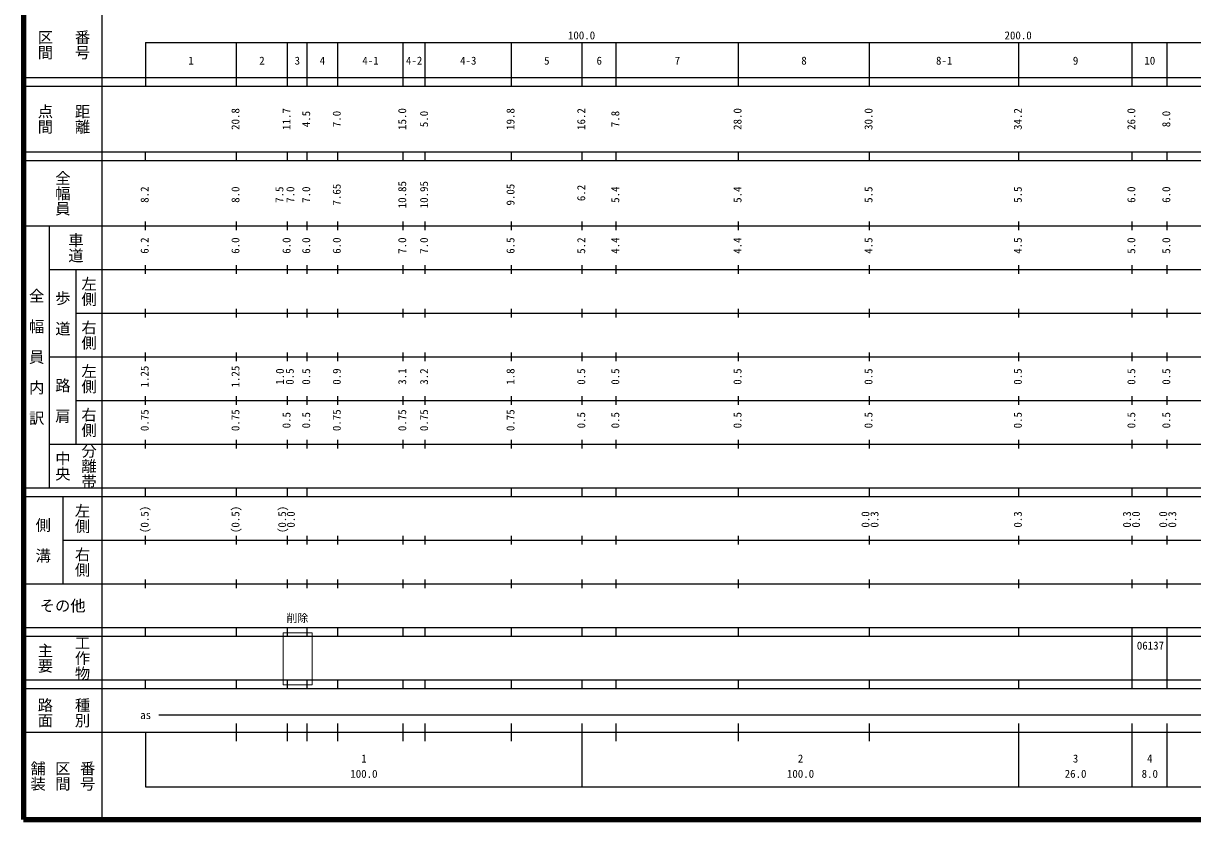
# Model space of a CAD drawing. Units: millimetres on the paper, enlarged 1000 times. Extents: x 40000 to 680000, y 20000 to 380000.
# Drawn here: x 40000 to 307810, y 20000 to 202409 of the extents above; entities that cross this region are included whole.
import ezdxf
from ezdxf.enums import TextEntityAlignment as Align

# ---------------------------------------------------------------- set-up
doc = ezdxf.new("R2010")
doc.units = ezdxf.units.MM
doc.header["$LTSCALE"] = 1000
doc.layers.add('M-TTL', color=2, linetype='Continuous', lineweight=140)
doc.layers.add('M-TTL-BAND', color=7, linetype='Continuous', lineweight=25)
doc.layers.add('M-WORK', color=1, linetype='Continuous')
doc.styles.add('@ＭＳ ゴシック', font='')
doc.styles.add('ＭＳ ゴシック', font='')
doc.styles.get('@ＭＳ ゴシック').set_extended_font_data('@MS Gothic')
doc.styles.get('ＭＳ ゴシック').set_extended_font_data('MS Gothic')

msp = doc.modelspace()

# ---------------------------------------------------------------- linework, layer by layer
at = {"layer": 'M-TTL'}
for p, q in [((40000, 380000), (40000, 20000)), ((40000, 20000), (680000, 20000))]:
    msp.add_line(p, q, dxfattribs=at)
at = {"layer": 'M-TTL', "color": 1, "lineweight": 13}
msp.add_lwpolyline([(99467, 62754), (106175, 62754), (106175, 50854), (99467, 50854)], close=True, dxfattribs=at)
at = {"layer": 'M-TTL-BAND'}
for p, q in [((58000, 370000), (58000, 20000)), ((68000, 198000), (579000, 198000)), ((68000, 198000), (68000, 188000)), ((88800, 188000), (88800, 198000)), ((100500, 188000), (100500, 198000)), ((105000, 188000), (105000, 198000)), ((112000, 188000), (112000, 198000)), ((127000, 188000), (127000, 198000)), ((132000, 188000), (132000, 198000)), ((151800, 188000), (151800, 198000)), ((168000, 188000), (168000, 198000)), ((175800, 188000), (175800, 198000)), ((203800, 188000), (203800, 198000)), ((233800, 188000), (233800, 198000)), ((268000, 188000), (268000, 198000)), ((294000, 188000), (294000, 198000)), ((302000, 188000), (302000, 198000)), ((40000, 190000), (579000, 190000)), ((40000, 188000), (579000, 188000)), ((40000, 173000), (579000, 173000)), ((68000, 171000), (68000, 173000)), ((88800, 171000), (88800, 173000)), ((100500, 171000), (100500, 173000)), ((105000, 171000), (105000, 173000)), ((112000, 171000), (112000, 173000)), ((127000, 171000), (127000, 173000)), ((132000, 171000), (132000, 173000)), ((151800, 171000), (151800, 173000)), ((168000, 171000), (168000, 173000)), ((175800, 171000), (175800, 173000)), ((203800, 171000), (203800, 173000)), ((233800, 171000), (233800, 173000)), ((268000, 171000), (268000, 173000)), ((294000, 171000), (294000, 173000)), ((302000, 171000), (302000, 173000)), ((40000, 171000), (579000, 171000)), ((40000, 156000), (579000, 156000)), ((46000, 96000), (46000, 156000)), ((68000, 155000), (68000, 157000)), ((88800, 155000), (88800, 157000)), ((100500, 155000), (100500, 157000)), ((105000, 155000), (105000, 157000)), ((112000, 155000), (112000, 157000)), ((127000, 155000), (127000, 157000)), ((132000, 155000), (132000, 157000)), ((151800, 155000), (151800, 157000)), ((168000, 155000), (168000, 157000)), ((175800, 155000), (175800, 157000)), ((203800, 155000), (203800, 157000)), ((233800, 155000), (233800, 157000)), ((268000, 155000), (268000, 157000)), ((294000, 155000), (294000, 157000)), ((302000, 155000), (302000, 157000)), ((46000, 146000), (579000, 146000)), ((52000, 146000), (52000, 106000)), ((68000, 145000), (68000, 147000)), ((88800, 145000), (88800, 147000)), ((100500, 145000), (100500, 147000)), ((105000, 145000), (105000, 147000)), ((112000, 145000), (112000, 147000)), ((127000, 145000), (127000, 147000)), ((132000, 145000), (132000, 147000)), ((151800, 145000), (151800, 147000)), ((168000, 145000), (168000, 147000)), ((175800, 145000), (175800, 147000)), ((203800, 145000), (203800, 147000)), ((233800, 145000), (233800, 147000)), ((268000, 145000), (268000, 147000)), ((294000, 145000), (294000, 147000)), ((302000, 145000), (302000, 147000)), ((68000, 135000), (68000, 137000)), ((88800, 135000), (88800, 137000)), ((100500, 135000), (100500, 137000)), ((105000, 135000), (105000, 137000)), ((112000, 135000), (112000, 137000)), ((127000, 135000), (127000, 137000)), ((132000, 135000), (132000, 137000)), ((151800, 135000), (151800, 137000)), ((168000, 135000), (168000, 137000)), ((175800, 135000), (175800, 137000)), ((203800, 135000), (203800, 137000)), ((233800, 135000), (233800, 137000)), ((268000, 135000), (268000, 137000)), ((294000, 135000), (294000, 137000)), ((302000, 135000), (302000, 137000)), ((52000, 136000), (579000, 136000)), ((46000, 126000), (579000, 126000)), ((68000, 125000), (68000, 127000)), ((88800, 125000), (88800, 127000)), ((100500, 125000), (100500, 127000)), ((105000, 125000), (105000, 127000)), ((112000, 125000), (112000, 127000)), ((127000, 125000), (127000, 127000)), ((132000, 125000), (132000, 127000)), ((151800, 125000), (151800, 127000)), ((168000, 125000), (168000, 127000)), ((175800, 125000), (175800, 127000)), ((203800, 125000), (203800, 127000)), ((233800, 125000), (233800, 127000)), ((268000, 125000), (268000, 127000)), ((294000, 125000), (294000, 127000)), ((302000, 125000), (302000, 127000)), ((52000, 116000), (579000, 116000)), ((68000, 115000), (68000, 117000)), ((88800, 115000), (88800, 117000)), ((100500, 115000), (100500, 117000)), ((105000, 115000), (105000, 117000)), ((112000, 115000), (112000, 117000)), ((127000, 115000), (127000, 117000)), ((132000, 115000), (132000, 117000)), ((151800, 115000), (151800, 117000)), ((168000, 115000), (168000, 117000)), ((175800, 115000), (175800, 117000)), ((203800, 115000), (203800, 117000)), ((233800, 115000), (233800, 117000)), ((268000, 115000), (268000, 117000)), ((294000, 115000), (294000, 117000)), ((302000, 115000), (302000, 117000)), ((46000, 106000), (579000, 106000)), ((68000, 105000), (68000, 107000)), ((88800, 105000), (88800, 107000)), ((100500, 105000), (100500, 107000)), ((105000, 105000), (105000, 107000)), ((112000, 105000), (112000, 107000)), ((127000, 105000), (127000, 107000)), ((132000, 105000), (132000, 107000)), ((151800, 105000), (151800, 107000)), ((168000, 105000), (168000, 107000)), ((175800, 105000), (175800, 107000)), ((203800, 105000), (203800, 107000)), ((233800, 105000), (233800, 107000)), ((268000, 105000), (268000, 107000)), ((294000, 105000), (294000, 107000)), ((302000, 105000), (302000, 107000)), ((40000, 96000), (579000, 96000)), ((40000, 94000), (579000, 94000)), ((49000, 94000), (49000, 74000)), ((68000, 94000), (68000, 96000)), ((88800, 94000), (88800, 96000)), ((100500, 94000), (100500, 96000)), ((105000, 94000), (105000, 96000)), ((151800, 94000), (151800, 96000)), ((168000, 94000), (168000, 96000)), ((175800, 94000), (175800, 96000)), ((203800, 94000), (203800, 96000)), ((233800, 94000), (233800, 96000)), ((268000, 94000), (268000, 96000)), ((294000, 94000), (294000, 96000)), ((302000, 94000), (302000, 96000)), ((49000, 84000), (579000, 84000)), ((68000, 83000), (68000, 85000)), ((88800, 83000), (88800, 85000)), ((100500, 83000), (100500, 85000)), ((105000, 83000), (105000, 85000)), ((112000, 83000), (112000, 85000)), ((127000, 83000), (127000, 85000)), ((132000, 83000), (132000, 85000)), ((151800, 83000), (151800, 85000)), ((168000, 83000), (168000, 85000)), ((175800, 83000), (175800, 85000)), ((203800, 83000), (203800, 85000)), ((233800, 83000), (233800, 85000)), ((268000, 83000), (268000, 85000)), ((294000, 83000), (294000, 85000)), ((302000, 83000), (302000, 85000)), ((68000, 73000), (68000, 75000)), ((88800, 73000), (88800, 75000)), ((100500, 73000), (100500, 75000)), ((105000, 73000), (105000, 75000)), ((112000, 73000), (112000, 75000)), ((127000, 73000), (127000, 75000)), ((132000, 73000), (132000, 75000)), ((151800, 73000), (151800, 75000)), ((168000, 73000), (168000, 75000)), ((175800, 73000), (175800, 75000)), ((203800, 73000), (203800, 75000)), ((233800, 73000), (233800, 75000)), ((268000, 73000), (268000, 75000)), ((294000, 73000), (294000, 75000)), ((302000, 73000), (302000, 75000)), ((40000, 74000), (579000, 74000)), ((40000, 64000), (579000, 64000)), ((40000, 62000), (579000, 62000)), ((68000, 62000), (68000, 64000)), ((88800, 62000), (88800, 64000)), ((100500, 62000), (100500, 64000)), ((105000, 62000), (105000, 64000)), ((112000, 62000), (112000, 64000)), ((127000, 62000), (127000, 64000)), ((132000, 62000), (132000, 64000)), ((151800, 62000), (151800, 64000)), ((168000, 62000), (168000, 64000)), ((175800, 62000), (175800, 64000)), ((203800, 62000), (203800, 64000)), ((233800, 62000), (233800, 64000)), ((268000, 62000), (268000, 64000)), ((294000, 62000), (294000, 64000)), ((294000, 52000), (294000, 62000)), ((302000, 62000), (302000, 64000)), ((302000, 52000), (302000, 62000)), ((40000, 52000), (579000, 52000)), ((68000, 50000), (68000, 52000)), ((88800, 50000), (88800, 52000)), ((100500, 50000), (100500, 52000)), ((105000, 50000), (105000, 52000)), ((112000, 50000), (112000, 52000)), ((127000, 50000), (127000, 52000)), ((132000, 50000), (132000, 52000)), ((151800, 50000), (151800, 52000)), ((168000, 50000), (168000, 52000)), ((175800, 50000), (175800, 52000)), ((203800, 50000), (203800, 52000)), ((233800, 50000), (233800, 52000)), ((268000, 50000), (268000, 52000)), ((294000, 50000), (294000, 52000)), ((302000, 50000), (302000, 52000)), ((40000, 50000), (579000, 50000)), ((71000, 44000), (565000, 44000)), ((88800, 38000), (88800, 42000)), ((100500, 38000), (100500, 42000)), ((105000, 38000), (105000, 42000)), ((112000, 38000), (112000, 42000)), ((127000, 38000), (127000, 42000)), ((132000, 38000), (132000, 42000)), ((151800, 38000), (151800, 42000)), ((168000, 27500), (168000, 42000)), ((175800, 38000), (175800, 42000)), ((203800, 38000), (203800, 42000)), ((233800, 38000), (233800, 42000)), ((268000, 27500), (268000, 42000)), ((294000, 27500), (294000, 42000)), ((302000, 27500), (302000, 42000)), ((40000, 40000), (579000, 40000)), ((68000, 40000), (68000, 27500)), ((68000, 27500), (579000, 27500))]:
    msp.add_line(p, q, dxfattribs=at)

# ---------------------------------------------------------------- texts
at = {"layer": 'M-TTL-BAND', "style": '@ＭＳ ゴシック'}
for s, p in [('区間', (45000, 197500)), ('番号', (53500, 197500)), ('点間', (45000, 180500)), ('距離', (53500, 180500)), ('全幅員', (49000, 163500)), ('車道', (52000, 151000)), ('左側', (55000, 141000)), ('全\u3000幅\u3000員\u3000内\u3000訳', (43000, 126000)), ('歩\u3000道', (49000, 136000)), ('右側', (55000, 131000)), ('左側', (55000, 121000)), ('路\u3000肩', (49000, 116000)), ('右側', (55000, 111000)), ('分離帯', (55000, 101000)), ('中央', (49000, 101000)), ('左側', (53500, 89000)), ('側\u3000溝', (44500, 84000)), ('右側', (53500, 79000)), ('工作物', (53500, 57000)), ('主要', (45000, 57000)), ('路面', (45000, 44500)), ('種別', (53500, 44500)), ('舗装', (43333, 30000)), ('区間', (49000, 30000)), ('番号', (54667, 30000))]:
    msp.add_text(s, height=2566, rotation=270, dxfattribs=at).set_placement(p, align=Align.MIDDLE_CENTER)
at = {"layer": 'M-TTL-BAND', "style": 'ＭＳ ゴシック'}
for s, p in [('100.0', (167844, 198195)), ('200.0', (267844, 198195)), ('1', (78400, 192405)), ('2', (94650, 192405)), ('3', (102750, 192405)), ('4', (108500, 192405)), ('4-1', (119500, 192405)), ('4-2', (129500, 192405)), ('4-3', (141900, 192405)), ('5', (159900, 192405)), ('6', (171900, 192405)), ('7', (189800, 192405)), ('8', (218800, 192405)), ('8-1', (250900, 192405)), ('9', (281000, 192405)), ('10', (298000, 192405)), ('as', (68000, 42500)), ('1', (118000, 32523)), ('2', (218000, 32523)), ('3', (281000, 32523)), ('4', (298000, 32523)), ('100.0', (118000, 29033)), ('100.0', (218000, 29033)), ('26.0', (281000, 29033)), ('8.0', (298000, 29033))]:
    msp.add_text(s, height=1833, dxfattribs=at).set_placement(p, align=Align.BOTTOM_CENTER)
for s, p in [('20.8', (90032, 180500)), ('11.7', (101732, 180500)), ('4.5', (106232, 180500)), ('7.0', (113232, 180500)), ('15.0', (128232, 180500)), ('5.0', (133232, 180500)), ('19.8', (153032, 180500)), ('16.2', (169232, 180500)), ('7.8', (177032, 180500)), ('28.0', (205032, 180500)), ('30.0', (235032, 180500)), ('34.2', (269232, 180500)), ('26.0', (295232, 180500)), ('8.0', (303232, 180500)), ('10.85', (128232, 163174)), ('10.95', (133232, 163174)), ('8.2', (69232, 163174)), ('8.0', (90032, 163174)), ('7.5', (100108, 163174)), ('7.0', (102618, 163174)), ('7.0', (106232, 163174)), ('7.65', (113232, 163174)), ('9.05', (153032, 163174)), ('6.2', (169232, 163561)), ('5.4', (177032, 163174)), ('5.4', (205032, 163174)), ('5.5', (235032, 163174)), ('5.5', (269232, 163174)), ('6.0', (295232, 163174)), ('6.0', (303232, 163174)), ('6.2', (69232, 151500)), ('6.0', (90032, 151500)), ('6.0', (101732, 151500)), ('6.0', (106232, 151500)), ('6.0', (113232, 151500)), ('7.0', (128232, 151500)), ('7.0', (133232, 151500)), ('6.5', (153032, 151500)), ('5.2', (169232, 151500)), ('4.4', (177032, 151500)), ('4.4', (205032, 151500)), ('4.5', (235032, 151500)), ('4.5', (269232, 151500)), ('5.0', (295232, 151500)), ('5.0', (303232, 151500)), ('1.25', (69232, 121500)), ('1.25', (90032, 121500)), ('1.0', (100214, 121500)), ('0.5', (102476, 121500)), ('0.5', (106232, 121500)), ('0.9', (113232, 121500)), ('3.1', (128232, 121500)), ('3.2', (133232, 121500)), ('1.8', (153032, 121500)), ('0.5', (169232, 121500)), ('0.5', (177032, 121500)), ('0.5', (205032, 121500)), ('0.5', (235032, 121500)), ('0.5', (269232, 121500)), ('0.5', (295232, 121500)), ('0.5', (303232, 121500)), ('0.75', (69232, 111500)), ('0.75', (90032, 111500)), ('0.5', (101732, 111500)), ('0.5', (106232, 111500)), ('0.75', (113232, 111500)), ('0.75', (128232, 111500)), ('0.75', (133232, 111500)), ('0.75', (153032, 111500)), ('0.5', (169232, 111500)), ('0.5', (177032, 111500)), ('0.5', (205032, 111500)), ('0.5', (235032, 111500)), ('0.5', (269232, 111500)), ('0.5', (295232, 111500)), ('0.5', (303232, 111500)), ('(0.5)', (69232, 88764)), ('(0.5)', (90032, 88764)), ('(0.5)', (100732, 88764)), ('0.0', (102721, 88764)), ('0.0', (234330, 88764)), ('0.3', (236402, 88764)), ('0.3', (269232, 88764)), ('0.3', (294232, 88764)), ('0.0', (296293, 88764)), ('0.0', (302530, 88764)), ('0.3', (304602, 88764))]:
    msp.add_text(s, height=1833, rotation=90, dxfattribs=at).set_placement(p, align=Align.BOTTOM_CENTER)
msp.add_text('その他', height=2566, dxfattribs=at).set_placement((49000, 69000), align=Align.MIDDLE_CENTER)
msp.add_text('06137', height=1833, dxfattribs=at).set_placement((295035, 58405), align=Align.BOTTOM_LEFT)
at = {"layer": 'M-WORK', "style": 'ＭＳ ゴシック'}
msp.add_text('削除', height=1833, dxfattribs=at).set_placement((102765, 64668), align=Align.BOTTOM_CENTER)

doc.saveas('drawing.dxf')
